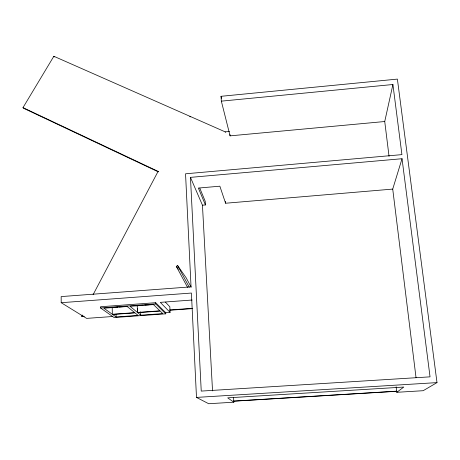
<?xml version="1.0" encoding="UTF-8"?>
<svg xmlns="http://www.w3.org/2000/svg" width="460" height="460" viewBox="0 0 460 460"><rect width="100%" height="100%" fill="white"/><g stroke="black" fill="none" stroke-linecap="round" stroke-linejoin="round"><path stroke-width="0.69" d="M389.039 156.285L384.738 121.52L392.915 84.508L221.346 101.148L221.036 96.307L397.388 79.103L437 382.611L423.171 390.707L396.779 392.305L396.14 386.825M416.041 377.717L392.725 189.089L402.034 158.717L190.457 177.37L201.238 391.092L430.042 376.843L402.034 158.717M84.237 316.44L81.673 316.336L82.346 315.065M93.07 294.722L158.096 171.379L23 107.629L53.843 56.275L225.187 131.865L229.477 131.462M396.779 392.305L403.799 387.061L227.694 397.854L233.847 402.195L233.559 397.48M187.582 287.385L176.272 266.328L177.629 265.581L186.145 277.8L191.21 287.201M221.346 101.148L230.08 135.861L384.738 121.52M190.457 177.37L202.452 205.2L205.43 204.947L205.229 201.319L199.789 188.163M205.43 204.947L198.363 188.065L219.857 186.196L225.59 203.239L392.725 189.089M392.915 84.508L401.925 154.623L185.541 173.799L191.044 286.856L61.168 296.591L61.191 302.703L191.406 293.049L196.489 397.411L208.69 403.725L233.847 402.195M155.664 302.703L100.521 306.745L100.544 307.959L114.109 317.544L165.778 313.829L165.732 312.691L155.664 302.703L155.71 303.922L165.778 313.829M192.136 300.029L160.298 302.364L170.068 312.374L165.732 312.691M100.544 307.959L155.71 303.922M138.638 305.515L142.841 305.21M144.94 305.055L149.143 304.75M151.248 304.595L154.048 304.388M113.597 307.36L117.783 307.056M119.174 306.952L124.062 306.596M126.149 306.44L127.546 306.337M81.673 316.336L83.818 316.181M169.654 309.971L192.544 308.315M112.343 314.278L134.717 312.662L127.19 306.509L103.885 308.217L112.343 314.278L112.205 307.464M137.442 312.455L159.913 310.828L153.45 304.589L130.042 306.303L137.442 312.455L137.235 305.618M169.918 310.241L192.763 308.591M137.707 312.673L160.143 311.052L162.782 313.599L140.731 315.186L137.707 312.673L137.586 308.579M112.677 316.509L86.629 318.383L61.191 302.703M116.087 316.963L138.046 315.382L134.975 312.875L112.637 314.485L116.087 316.963L116.023 314.284M196.489 397.411L437 382.611M233.312 401.114L396.543 391.184M233.548 401.212L397.003 391.276M165.445 302.134L169.843 306.808L170.068 312.374M23 107.629L23.483 108.215L158.361 171.885L158.096 171.379M176.272 266.328L178.319 269.226M53.843 56.275L54.268 56.942M177.629 265.581L189.278 287.247M189.934 116.311L190.141 116.903M225.187 131.865L225.337 132.434M221.036 96.307L221.553 98.377M229.994 134.596L230.08 135.861M225.475 201.422L225.59 203.239M202.452 205.2L212.531 390.897M140.628 311.834L140.731 315.186"/></g></svg>
